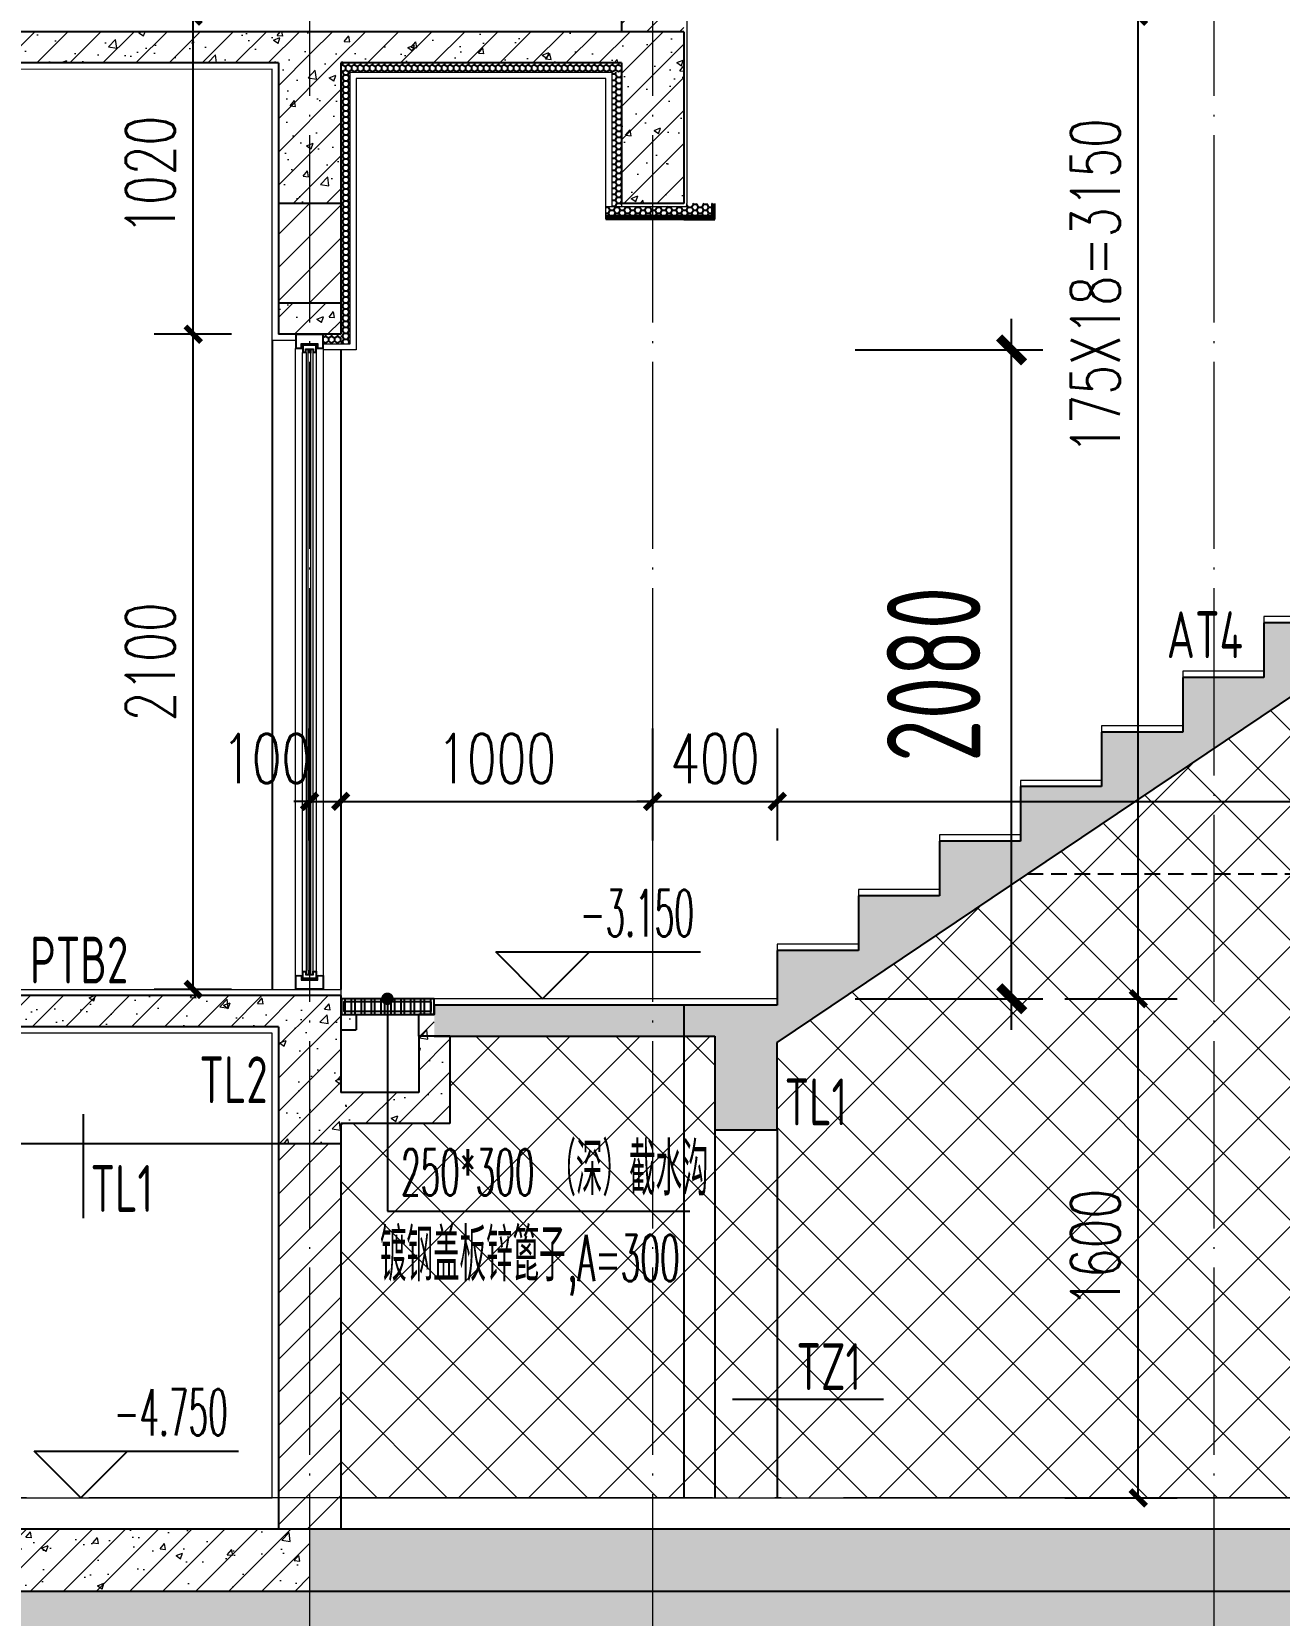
# Model space of a CAD drawing. Extents: x -1712635 to -854203, y -534641 to -21985.
# Drawn here: x -1004824 to -1000823, y -87352 to -82275 of the extents above; entities that cross this region are included whole.
import ezdxf

# ---------------------------------------------------------------- set-up
doc = ezdxf.new("R2010")
doc.units = 0
doc.header["$LTSCALE"] = 1000
doc.linetypes.add('DOTE', pattern=[2.42, 2, -0.2, 0.02, -0.2])
doc.linetypes.add('HIDDEN', pattern=[0.375, 0.25, -0.125])
doc.layers.get('0').update_dxf_attribs({"linetype": 'CONTINUOUS'})
doc.layers.get('Defpoints').update_dxf_attribs({"linetype": 'CONTINUOUS'})
for name, color, linetype in [('COLUMN', 4, 'CONTINUOUS'), ('DIM', 2, 'CONTINUOUS'), ('DIM_ELEV', 3, 'CONTINUOUS'), ('DIM_LEAD', 3, 'CONTINUOUS'), ('PUB_TEXT', 2, 'CONTINUOUS'), ('S-砼墙填充', 251, 'CONTINUOUS'), ('TEXT', 2, 'CONTINUOUS'), ('WALL', 2, 'CONTINUOUS'), ('地库集水坑', 128, 'CONTINUOUS'), ('审核', 1, 'CONTINUOUS'), ('尺寸标注', 86, 'CONTINUOUS'), ('看线', 251, 'CONTINUOUS'), ('立面-看线', 251, 'CONTINUOUS')]:
    doc.layers.add(name, color=color, linetype=linetype)
for name, color, linetype, lineweight in [('DOTE', 19, 'DOTE', 9), ('PUB_HATCH', 8, 'CONTINUOUS', 9), ('S_WINDOW', 144, 'CONTINUOUS', 15), ('内粉刷', 37, 'CONTINUOUS', 9), ('填充', 251, 'CONTINUOUS', 5), ('立面-中轮廓线', 30, 'CONTINUOUS', 35), ('细细', 250, 'CONTINUOUS', 0)]:
    doc.layers.add(name, color=color, linetype=linetype, lineweight=lineweight)
doc.styles.add('_TCH_DIM', font='SIMPLEX.shx', dxfattribs={"width": 0.7, "bigfont": 'GBCBIG.shx'})
doc.styles.add('_TCH_DIM_T3', font='SIMPLEX', dxfattribs={"width": 0.705882, "bigfont": 'GBCBIG'})
doc.styles.add('TSSD_DIMENSION', font='Tssdeng.shx', dxfattribs={"width": 0.7, "bigfont": 'tssdchn.shx'})
doc.styles.add('TSSD_REIN', font='tssdeng.shx', dxfattribs={"width": 0.7, "height": 300, "bigfont": 'tssdchn.shx'})
doc.dimstyles.new('_TCH_ARCH&&50', dxfattribs={"dimtxt": 157.5, "dimasz": 50, "dimexe": 125, "dimexo": 150, "dimgap": 58.75, "dimtad": 1, "dimdec": 0, "dimzin": 0, "dimdsep": 46, "dimtxsty": '_TCH_DIM_T3', "dimblk": 'ARCHTICK', "dimcen": 0.09, "dimclrt": 7, "dimazin": 0, "dimtfac": 1, "dimtdec": 0, "dimtix": 1, "dimtmove": 2, "dimatfit": 3, "dimldrblk": 'ARCHTICK', "dimfxl": 0, "dimtolj": 1, "dimtzin": 0, "dimarcsym": 0})
doc.dimstyles.new('TSSD_100_100$0', dxfattribs={"dimtxt": 300, "dimasz": 80, "dimexe": 100, "dimexo": 250, "dimgap": 100, "dimtad": 1, "dimdec": 0, "dimzin": 0, "dimdsep": 46, "dimtxsty": 'TSSD_DIMENSION', "dimblk": 'ARCHTICK', "dimcen": 0, "dimdle": 100, "dimclrd": 3, "dimclre": 3, "dimclrt": 7, "dimadec": 0, "dimazin": 0, "dimtfac": 1, "dimtdec": 0, "dimtix": 1, "dimtmove": 2, "dimatfit": 3, "dimldrblk": 'ARCHTICK', "dimfxl": 0, "dimtolj": 1, "dimtzin": 0, "dimarcsym": 0})
pattern_1 = [(315, (-2008397.3109, -612759.0438), (-1.767766953, -1.767766953), []), (315, (-2008396.1323, -612759.0438), (-1.767766953, -1.767766953), [])]
pattern_2 = [(315, (-2008397.3109, -614897.2807), (-1.767766953, -1.767766953), []), (315, (-2008396.1323, -614897.2807), (-1.767766953, -1.767766953), [])]
pattern_3 = [(45, (-1417220.55, -45916.55), (-53.033009, 53.033009), []), (50, (-1417220.55, -45916.55), (215.178055, -18.82564), [22.5, -247.5]), (355, (-1417220.55, -45916.55), (-41.6254, 225.65764), [18, -198]), (100.4514, (-1417202.62, -45918.12), (173.55281, 206.83186), [19.12206, -210.34263]), (46.1842, (-1417220.55, -45856.55), (320.17231, -49.6557), [33.75, -371.25]), (96.6356, (-1417193.87, -45860.7), (280.39881, 292.23536), [28.68309, -315.5139]), (351.1842, (-1417220.55, -45856.55), (280.39858, 292.23558), [27, -297]), (21, (-1417190.55, -45871.55), (179.072116, -120.78567), [22.5, -247.5]), (326, (-1417190.55, -45871.55), (72.9946, 217.54501), [18, -198]), (71.4514, (-1417175.63, -45881.61), (252.06679, 96.75915), [19.12206, -210.34263]), (37.5, (-1417220.55, -45916.55), (3.647957, 99.868156), [0, -195.6, 0, -201, 0, -198.75]), (7.5, (-1417220.55, -45916.55), (78.92086, 118.323514), [0, -114.6, 0, -191.1, 0, -75.75]), (327.5, (-1417287.45, -45916.55), (160.146731, -6.766462), [0, -75, 0, -234, 0, -310.5]), (317.5, (-1417317.45, -45916.55), (174.95585, 30.031495), [0, -97.5, 0, -155.4, 0, -220.5])]
pattern_4 = [(45, (-1417220.55, -45862.695), (-53.03303, 53.03303), [])]

# ---------------------------------------------------------------- blocks, each defined once
blk = doc.blocks.new('_ArchTick')
at = {"color": 0, "const_width": 0.35}
blk.add_lwpolyline([(-0.5, -0.5), (0.5, 0.5)], dxfattribs=at)
blk = doc.blocks.new('*D1335')
at = {"layer": 'Defpoints', "color": 0}
for p in [(-1002432.9, -84359.1), (-998012.9, -84359.1), (-998012.9, -84742.7)]:
    blk.add_point(p, dxfattribs=at)
at = {"layer": '尺寸标注', "color": 0, "lineweight": -2}
for p, q in [((-1002432.9, -84509.1), (-1002432.9, -84867.7)), ((-998012.9, -84509.1), (-998012.9, -84867.7)), ((-1002432.9, -84742.7), (-998012.9, -84742.7))]:
    blk.add_line(p, q, dxfattribs=at)
at = {"layer": '尺寸标注', "color": 0, "lineweight": -2, "xscale": 50, "yscale": 50, "zscale": 50, "rotation": 180}
blk.add_blockref('_ArchTick', (-1002432.9, -84742.7), dxfattribs=at)
at = {"layer": '尺寸标注', "color": 0, "lineweight": -2, "xscale": 50, "yscale": 50, "zscale": 50}
blk.add_blockref('_ArchTick', (-998012.9, -84742.7), dxfattribs=at)
at = {"layer": '尺寸标注', "color": 7, "insert": (-1000222.9, -84605.2), "char_height": 157.5, "attachment_point": 5, "style": '_TCH_DIM_T3'}
blk.add_mtext('\\A1;260X17=4420', dxfattribs=at)
blk = doc.blocks.new('*D1336')
at = {"layer": 'Defpoints', "color": 0}
for p in [(-1002832.9, -84359.1), (-1002432.9, -84359.1), (-1002432.9, -84742.7)]:
    blk.add_point(p, dxfattribs=at)
at = {"layer": '尺寸标注', "color": 0, "lineweight": -2}
for p, q in [((-1002832.9, -84509.1), (-1002832.9, -84867.7)), ((-1002432.9, -84509.1), (-1002432.9, -84867.7)), ((-1002832.9, -84742.7), (-1002882.9, -84742.7)), ((-1002832.9, -84742.7), (-1002432.9, -84742.7)), ((-1002432.9, -84742.7), (-1002382.9, -84742.7))]:
    blk.add_line(p, q, dxfattribs=at)
at = {"layer": '尺寸标注', "color": 0, "lineweight": -2, "xscale": 50, "yscale": 50, "zscale": 50}
blk.add_blockref('_ArchTick', (-1002832.9, -84742.7), dxfattribs=at)
at = {"layer": '尺寸标注', "color": 0, "lineweight": -2, "xscale": 50, "yscale": 50, "zscale": 50, "rotation": 180}
blk.add_blockref('_ArchTick', (-1002432.9, -84742.7), dxfattribs=at)
at = {"layer": '尺寸标注', "color": 7, "insert": (-1002632.9, -84605.2), "char_height": 157.5, "attachment_point": 5, "style": '_TCH_DIM_T3'}
blk.add_mtext('\\A1;400', dxfattribs=at)
blk = doc.blocks.new('*D1337')
at = {"layer": 'Defpoints', "color": 0}
for p in [(-1003832.9, -84359.1), (-1002832.9, -84359.1), (-1002832.9, -84742.7)]:
    blk.add_point(p, dxfattribs=at)
at = {"layer": '尺寸标注', "color": 0, "lineweight": -2}
for p, q in [((-1003832.9, -84509.1), (-1003832.9, -84867.7)), ((-1002832.9, -84509.1), (-1002832.9, -84867.7)), ((-1003832.9, -84742.7), (-1002832.9, -84742.7))]:
    blk.add_line(p, q, dxfattribs=at)
at = {"layer": '尺寸标注', "color": 0, "lineweight": -2, "xscale": 50, "yscale": 50, "zscale": 50, "rotation": 180}
blk.add_blockref('_ArchTick', (-1003832.9, -84742.7), dxfattribs=at)
at = {"layer": '尺寸标注', "color": 0, "lineweight": -2, "xscale": 50, "yscale": 50, "zscale": 50}
blk.add_blockref('_ArchTick', (-1002832.9, -84742.7), dxfattribs=at)
at = {"layer": '尺寸标注', "color": 7, "insert": (-1003332.9, -84605.2), "char_height": 157.5, "attachment_point": 5, "style": '_TCH_DIM_T3'}
blk.add_mtext('\\A1;1000', dxfattribs=at)
blk = doc.blocks.new('*D1338')
at = {"layer": 'Defpoints', "color": 0}
for p in [(-1003932.9, -84359.1), (-1003832.9, -84359.1), (-1003832.9, -84742.7)]:
    blk.add_point(p, dxfattribs=at)
at = {"layer": '尺寸标注', "color": 0, "lineweight": -2}
for p, q in [((-1003932.9, -84509.1), (-1003932.9, -84867.7)), ((-1003832.9, -84509.1), (-1003832.9, -84867.7)), ((-1003932.9, -84742.7), (-1003982.9, -84742.7)), ((-1003932.9, -84742.7), (-1003832.9, -84742.7)), ((-1003832.9, -84742.7), (-1003782.9, -84742.7))]:
    blk.add_line(p, q, dxfattribs=at)
at = {"layer": '尺寸标注', "color": 0, "lineweight": -2, "xscale": 50, "yscale": 50, "zscale": 50}
blk.add_blockref('_ArchTick', (-1003932.9, -84742.7), dxfattribs=at)
at = {"layer": '尺寸标注', "color": 0, "lineweight": -2, "xscale": 50, "yscale": 50, "zscale": 50, "rotation": 180}
blk.add_blockref('_ArchTick', (-1003832.9, -84742.7), dxfattribs=at)
at = {"layer": '尺寸标注', "color": 7, "insert": (-1004070.4, -84605.2), "char_height": 157.5, "attachment_point": 5, "style": '_TCH_DIM_T3'}
blk.add_mtext('\\A1;100', dxfattribs=at)
blk = doc.blocks.new('*D1342')
at = {"layer": 'Defpoints', "color": 0}
for p in [(-1001660.9, -82225.3), (-1001275.1, -82225.3), (-1001660.9, -85375.3)]:
    blk.add_point(p, dxfattribs=at)
at = {"layer": '尺寸标注', "color": 0, "lineweight": -2}
for p, q in [((-1001510.9, -82225.3), (-1001150.1, -82225.3)), ((-1001275.1, -85375.3), (-1001275.1, -82225.3)), ((-1001510.9, -85375.3), (-1001150.1, -85375.3))]:
    blk.add_line(p, q, dxfattribs=at)
at = {"layer": '尺寸标注', "color": 0, "lineweight": -2, "xscale": 50, "yscale": 50, "zscale": 50}
for p, rotation in [((-1001275.1, -82225.3), 90), ((-1001275.1, -85375.3), 270)]:
    blk.add_blockref('_ArchTick', p, dxfattribs=dict(at, rotation=rotation))
at = {"layer": '尺寸标注', "color": 7, "insert": (-1001412.6, -83091.1), "char_height": 157.5, "attachment_point": 5, "rotation": 90, "style": '_TCH_DIM_T3'}
blk.add_mtext('\\A1;175X18=3150', dxfattribs=at)
blk = doc.blocks.new('*D1343')
at = {"layer": 'Defpoints', "color": 0}
for p in [(-1001660.9, -85375.3), (-1001275.1, -85375.3), (-1001660.9, -86975.3)]:
    blk.add_point(p, dxfattribs=at)
at = {"layer": '尺寸标注', "color": 0, "lineweight": -2}
for p, q in [((-1001510.9, -85375.3), (-1001150.1, -85375.3)), ((-1001275.1, -86975.3), (-1001275.1, -85375.3)), ((-1001510.9, -86975.3), (-1001150.1, -86975.3))]:
    blk.add_line(p, q, dxfattribs=at)
at = {"layer": '尺寸标注', "color": 0, "lineweight": -2, "xscale": 50, "yscale": 50, "zscale": 50}
for p, rotation in [((-1001275.1, -85375.3), 90), ((-1001275.1, -86975.3), 270)]:
    blk.add_blockref('_ArchTick', p, dxfattribs=dict(at, rotation=rotation))
at = {"layer": '尺寸标注', "color": 7, "insert": (-1001412.6, -86175.3), "char_height": 157.5, "attachment_point": 5, "rotation": 90, "style": '_TCH_DIM_T3'}
blk.add_mtext('\\A1;1600', dxfattribs=at)
blk = doc.blocks.new('*D1344')
at = {"layer": 'Defpoints', "color": 0}
for p in [(-1004305.9, -82225.3), (-1004032.9, -82225.3), (-1004032.9, -83245.3)]:
    blk.add_point(p, dxfattribs=at)
at = {"layer": '尺寸标注', "color": 0, "lineweight": -2}
for p, q in [((-1004182.9, -82225.3), (-1004430.9, -82225.3)), ((-1004305.9, -83245.3), (-1004305.9, -82225.3)), ((-1004182.9, -83245.3), (-1004430.9, -83245.3))]:
    blk.add_line(p, q, dxfattribs=at)
at = {"layer": '尺寸标注', "color": 0, "lineweight": -2, "xscale": 50, "yscale": 50, "zscale": 50}
for p, rotation in [((-1004305.9, -82225.3), 90), ((-1004305.9, -83245.3), 270)]:
    blk.add_blockref('_ArchTick', p, dxfattribs=dict(at, rotation=rotation))
at = {"layer": '尺寸标注', "color": 7, "insert": (-1004443.4, -82735.3), "char_height": 157.5, "attachment_point": 5, "rotation": 90, "style": '_TCH_DIM_T3'}
blk.add_mtext('\\A1;1020', dxfattribs=at)
blk = doc.blocks.new('*D1345')
at = {"layer": 'Defpoints', "color": 0}
for p in [(-1004305.9, -83245.3), (-1004032.9, -83245.3), (-1004032.9, -85345.3)]:
    blk.add_point(p, dxfattribs=at)
at = {"layer": '尺寸标注', "color": 0, "lineweight": -2}
for p, q in [((-1004182.9, -83245.3), (-1004430.9, -83245.3)), ((-1004305.9, -85345.3), (-1004305.9, -83245.3)), ((-1004182.9, -85345.3), (-1004430.9, -85345.3))]:
    blk.add_line(p, q, dxfattribs=at)
at = {"layer": '尺寸标注', "color": 0, "lineweight": -2, "xscale": 50, "yscale": 50, "zscale": 50}
for p, rotation in [((-1004305.9, -83245.3), 90), ((-1004305.9, -85345.3), 270)]:
    blk.add_blockref('_ArchTick', p, dxfattribs=dict(at, rotation=rotation))
at = {"layer": '尺寸标注', "color": 7, "insert": (-1004443.4, -84295.3), "char_height": 157.5, "attachment_point": 5, "rotation": 90, "style": '_TCH_DIM_T3'}
blk.add_mtext('\\A1;2100', dxfattribs=at)
blk = doc.blocks.new('*D1299')
at = {"layer": 'Defpoints', "color": 0}
for p in [(-1002432.9, -83295.3), (-1001681.3, -83295.3), (-1002432.9, -85375.3)]:
    blk.add_point(p, dxfattribs=at)
at = {"layer": 'DIM', "color": 3, "lineweight": -2}
for p, q in [((-1001681.3, -85475.3), (-1001681.3, -83195.3)), ((-1002182.9, -83295.3), (-1001581.3, -83295.3)), ((-1002182.9, -85375.3), (-1001581.3, -85375.3))]:
    blk.add_line(p, q, dxfattribs=at)
at = {"layer": 'DIM', "color": 3, "lineweight": -2, "xscale": 80, "yscale": 80, "zscale": 80}
for p, rotation in [((-1001681.3, -83295.3), 90), ((-1001681.3, -85375.3), 270)]:
    blk.add_blockref('_ArchTick', p, dxfattribs=dict(at, rotation=rotation))
at = {"layer": 'DIM', "color": 7, "insert": (-1001931.3, -84335.3), "char_height": 300, "attachment_point": 5, "rotation": 90, "style": 'TSSD_DIMENSION'}
blk.add_mtext('\\A1;2080', dxfattribs=at)

msp = doc.modelspace()

# ---------------------------------------------------------------- hatches: boundary and pattern name
h = msp.add_hatch()
h.set_pattern_fill('ANSI34', color=1, style=0, double=1)
h.set_pattern_definition([(45, (-2296496.775, -591826.124), (-6.73519209, 6.73519209), []), (45, (-2296494.53, -591826.124), (-6.73519209, 6.73519209), []), (45, (-2296492.285, -591826.124), (-6.73519209, 6.73519209), []), (45, (-2296490.04, -591826.124), (-6.73519209, 6.73519209), [])])
h.paths.add_polyline_path([(-1002632.88, -82825.67), (-1002642.88, -82825.67), (-1002642.88, -82865.67), (-1002982.86, -82865.67), (-1002982.86, -82875.67), (-1002632.88, -82875.67)])
at = {"layer": 'PUB_HATCH'}
h = msp.add_hatch(dxfattribs=at)
h.set_pattern_fill('普通砖', color=256, scale=30, style=0)
h.set_pattern_definition(pattern_4)
h.paths.add_polyline_path([(-1002732.86, -79225.34), (-1002932.86, -79225.34), (-1002932.86, -82275.14), (-1002732.86, -82275.14)])
h = msp.add_hatch(dxfattribs=at)
h.set_pattern_fill('钢筋混凝土', color=256, scale=30, style=0)
h.set_pattern_definition(pattern_3)
h.paths.add_polyline_path([(-1003932.43, -82341.8), (-1003931.57, -82275.14), (-1006731.5, -82275.14), (-1006732.36, -82341.8), (-1006632.79, -82375.14), (-1004032.86, -82375.14)])
h = msp.add_hatch(dxfattribs=at)
h.set_pattern_fill('钢筋混凝土', color=256, scale=30, style=0)
h.set_pattern_definition(pattern_3)
h.paths.add_polyline_path([(-1002932.86, -82375.14), (-1002732.86, -82275.14), (-1003931.57, -82275.14), (-1003932.43, -82341.8), (-1003832.86, -82375.14)])
h = msp.add_hatch(dxfattribs=at)
h.set_pattern_fill('钢筋混凝土', color=256, scale=30, style=0)
h.set_pattern_definition(pattern_3)
h.paths.add_polyline_path([(-996512.86, -82395.34), (-998012.86, -82245.34), (-998012.86, -82420.34), (-998272.86, -82420.34), (-998272.86, -82595.34), (-998532.86, -82595.34), (-998532.86, -82770.34), (-998792.86, -82770.34), (-998792.86, -82945.34), (-999052.86, -82945.34), (-999052.86, -83120.34), (-999312.86, -83120.34), (-999312.86, -83295.34), (-999572.86, -83295.34), (-999572.86, -83470.34), (-999832.86, -83470.34), (-999832.86, -83645.34), (-1000092.86, -83645.34), (-1000092.86, -83820.34), (-1000352.86, -83820.34), (-1000352.86, -83995.34), (-1000612.86, -83995.34), (-1000612.86, -84170.34), (-1000872.86, -84170.34), (-1000872.86, -84345.34), (-1001132.86, -84345.34), (-1001132.86, -84520.34), (-1001392.86, -84520.34), (-1001392.86, -84695.34), (-1001652.86, -84695.34), (-1001652.86, -84870.34), (-1001912.86, -84870.34), (-1001912.86, -85045.34), (-1002172.86, -85045.34), (-1002172.86, -85220.34), (-1002432.86, -85220.34), (-1002432.86, -85395.34), (-1003532.91, -85395.34), (-1003532.91, -85495.34), (-1002632.86, -85495.34), (-1002632.86, -85795.34), (-1002432.86, -85795.34), (-1002432.86, -85515.88), (-997760.57, -82371.07), (-996512.86, -82495.84)])
h = msp.add_hatch(dxfattribs=at)
h.set_pattern_fill('钢筋混凝土', color=256, scale=30, style=0)
h.set_pattern_definition(pattern_3)
h.paths.add_polyline_path([(-1002732.86, -82275.14), (-1002932.86, -82375.14), (-1002932.86, -82825.67), (-1002732.86, -82825.67)])
h = msp.add_hatch(dxfattribs=at)
h.set_pattern_fill('钢筋混凝土', color=256, scale=30, style=0)
h.set_pattern_definition(pattern_3)
h.paths.add_polyline_path([(-1003932.43, -82341.8), (-1004032.86, -82375.14), (-1004032.86, -82825.67), (-1003832.86, -82825.67), (-1003832.86, -82375.14)])
h = msp.add_hatch(dxfattribs=at)
h.set_pattern_fill('普通砖', color=256, scale=30, style=0)
h.set_pattern_definition(pattern_4)
h.paths.add_polyline_path([(-1003832.86, -82825.67), (-1004032.86, -82825.67), (-1004032.86, -83145.34), (-1003832.86, -83145.34)])
h = msp.add_hatch(dxfattribs=at)
h.set_pattern_fill('钢筋混凝土', color=256, scale=30, style=0)
h.set_pattern_definition(pattern_3)
h.paths.add_polyline_path([(-1004032.86, -83145.34), (-1004032.86, -83245.34), (-1003832.86, -83245.34), (-1003832.86, -83145.34)])
h = msp.add_hatch(dxfattribs=at)
h.set_pattern_fill('钢筋混凝土', color=256, scale=30, style=0)
h.set_pattern_definition(pattern_3)
h.paths.add_polyline_path([(-1004032.71, -85465.34), (-1003832.86, -85365.34), (-1006832.81, -85365.34), (-1006632.8, -85465.34)])
h = msp.add_hatch(dxfattribs=at)
h.set_pattern_fill('钢筋混凝土', color=256, scale=30, style=0)
h.set_pattern_definition(pattern_3)
h.paths.add_polyline_path([(-1003832.86, -85365.34), (-1004032.71, -85465.34), (-1004032.38, -85675.5), (-1003932.46, -85700.31), (-1003832.38, -85675.35)])
h = msp.add_hatch(dxfattribs=at)
h.set_pattern_fill('钢筋混凝土', color=256, scale=30, style=0)
h.set_pattern_definition(pattern_3)
h.paths.add_polyline_path([(-1003832.91, -85475.34), (-1003782.91, -85475.34), (-1003782.91, -85425.34), (-1003832.91, -85425.34)])
h = msp.add_hatch(dxfattribs=at)
h.set_pattern_fill('钢筋混凝土', color=256, scale=30, style=0)
h.set_pattern_definition(pattern_3)
h.paths.add_polyline_path([(-1003532.91, -85495.34), (-1003532.91, -85425.34), (-1003582.86, -85425.34), (-1003582.86, -85495.34)])
h = msp.add_hatch(dxfattribs=at)
h.set_pattern_fill('钢筋混凝土', color=256, scale=30, style=0)
h.set_pattern_definition(pattern_3)
h.paths.add_polyline_path([(-1003582.86, -85495.34), (-1003582.86, -85675.35), (-1003482.86, -85775.35), (-1003482.86, -85495.34)])
h = msp.add_hatch(dxfattribs=at)
h.set_pattern_fill('钢筋混凝土', color=256, scale=30, style=0)
h.set_pattern_definition(pattern_3)
h.paths.add_polyline_path([(-1003932.46, -85700.31), (-1004032.38, -85675.06), (-1004032.86, -85840.25), (-1003832.87, -85840.83), (-1003832.67, -85775.35)])
h = msp.add_hatch(dxfattribs=at)
h.set_pattern_fill('钢筋混凝土', color=256, scale=30, style=0)
h.set_pattern_definition(pattern_3)
h.paths.add_polyline_path([(-1003482.86, -85775.35), (-1003582.86, -85675.35), (-1003832.38, -85675.35), (-1003932.46, -85700.31), (-1003832.67, -85775.35)])
h = msp.add_hatch(dxfattribs=at)
h.set_pattern_fill('普通砖', color=256, scale=30, style=0)
h.set_pattern_definition(pattern_4)
h.paths.add_polyline_path([(-1003832.85, -85840.54), (-1004032.85, -85840.54), (-1004032.85, -87075.34), (-1003832.85, -87075.34)])
h = msp.add_hatch(dxfattribs=at)
h.set_pattern_fill('钢筋混凝土', color=256, scale=30, style=0)
h.set_pattern_definition(pattern_3)
h.paths.add_polyline_path([(-1003932.85, -87275.34), (-1003932.85, -87075.34), (-1006732.79, -87075.34), (-1006732.79, -87275.34)])
h = msp.add_hatch(dxfattribs=at)
h.set_pattern_fill('钢筋混凝土', color=256, scale=30, style=0)
h.set_pattern_definition(pattern_3)
h.paths.add_polyline_path([(-995660.61, -87075.34), (-1003932.85, -87075.34), (-1003932.85, -87275.34), (-995660.61, -87275.34)])
at = {"layer": '地库集水坑'}
h = msp.add_hatch(dxfattribs=at)
h.set_pattern_fill('STEEL', color=250, scale=20, angle=45, style=0)
h.set_pattern_definition([(90, (-2905484.844, 3857313.704), (-31.75, 5e-15), []), (90, (-2905496.07, 3857324.93), (-31.75, 5e-15), [])])
h.paths.add_polyline_path([(-1003532.91, -85375.34), (-1003832.91, -85375.34), (-1003832.91, -85425.34), (-1003532.91, -85425.34)])
at = {"layer": '填充'}
h = msp.add_hatch(dxfattribs=at)
h.set_pattern_fill('ANSI37', color=196, scale=100, style=0)
h.set_pattern_definition([(45, (-998982.86, -77115.3), (-112.2532, 112.2532), []), (135, (-998982.86, -77115.3), (-112.2532, -112.2532), [])])
edge = h.paths.add_edge_path()
edge.add_line((-999232.43, -83776.89), (-999232.43, -84177.03))
edge.add_line((-999232.43, -84177.03), (-999432.86, -84176.6))
edge.add_line((-999432.86, -84176.6), (-999431.86, -83495.98))
edge.add_line((-999431.86, -83495.98), (-999846.91, -83775.34))
edge.add_line((-999846.91, -83775.34), (-1002432.86, -85515.88))
edge.add_line((-1002432.86, -85515.88), (-1002432.86, -85795.34))
edge.add_line((-1002432.86, -85795.34), (-1002632.86, -85795.34))
edge.add_line((-1002632.86, -85795.34), (-1002632.86, -85495.34))
edge.add_line((-1002632.86, -85495.34), (-1003482.86, -85495.34))
edge.add_line((-1003482.86, -85495.34), (-1003482.86, -85775.35))
edge.add_line((-1003683.04, -85775.35), (-1003832.67, -85775.35))
edge.add_line((-1003832.67, -85775.35), (-1003832.86, -86975.34))
edge.add_line((-1003832.86, -86975.34), (-995660.61, -86975.34))
edge.add_line((-995660.61, -86975.34), (-995660.61, -83775.34))
edge.add_line((-995660.61, -83775.34), (-999232, -83776.89))
h = msp.add_hatch(dxfattribs=at)
h.set_pattern_fill('EARTH', color=250, scale=50, angle=45, style=0)
h.set_pattern_definition([(45, (-1162427.88, 49808.73), (0, 224.5064), [158.75, -158.75]), (45, (-1162469.97, 49850.82), (0, 224.5064), [158.75, -158.75]), (45, (-1162512.07, 49892.92), (0, 224.5064), [158.75, -158.75]), (135, (-1162512.07, 49920.98), (-224.5064, 0), [158.75, -158.75]), (135, (-1162469.97, 49963.08), (-224.5064, 0), [158.75, -158.75]), (135, (-1162427.88, 50005.17), (-224.5064, 0), [158.75, -158.75])])
h.paths.add_polyline_path([(-995660.61, -87825.24), (-995660.61, -87274.99), (-1010839.46, -87274.99), (-1010839.46, -87825.24)])
at = {"layer": '立面-看线'}
h = msp.add_hatch(dxfattribs=at)
h.set_pattern_fill('HONEY', color=256, scale=7, angle=-90)
h.set_pattern_definition([(270, (-1389169.893, 728648.103), (9.623705, -16.66875), [11.1125, -22.225]), (30, (-1389169.893, 728648.103), (9.62370845, 16.66874801), [11.1125, -22.225]), (330, (-1389169.893, 728648.103), (19.24741345, -1.99e-06), [-22.225, 11.1125])])
h.paths.add_polyline_path([(-1002932.86, -82405.14), (-1002932.86, -82405.14), (-1002932.86, -82375.14), (-1003832.86, -82375.14), (-1003832.86, -82405.14)])
h = msp.add_hatch(dxfattribs=at)
h.set_pattern_fill('HONEY', color=256, scale=7)
h.set_pattern_definition([(360, (-1814856.099, -468112.374), (16.66875, 9.623705), [11.1125, -22.225]), (120, (-1814856.099, -468112.374), (-16.66874801, 9.62370845), [11.1125, -22.225]), (60, (-1814856.099, -468112.374), (1.99e-06, 19.24741345), [-22.225, 11.1125])])
h.paths.add_polyline_path([(-1003832.86, -83275.34), (-1003802.86, -83275.34), (-1003802.86, -82405.14), (-1003832.86, -82405.14)])
h = msp.add_hatch(dxfattribs=at)
h.set_pattern_fill('HONEY', color=256, scale=7)
h.set_pattern_definition([(360, (-1814531.302, -471093.031), (16.66875, 9.623705), [11.1125, -22.225]), (120, (-1814531.302, -471093.031), (-16.66874801, 9.62370845), [11.1125, -22.225]), (60, (-1814531.302, -471093.031), (1.99e-06, 19.24741345), [-22.225, 11.1125])])
h.paths.add_polyline_path([(-1002932.86, -82835.79), (-1002962.86, -82835.79), (-1002962.86, -82405.47), (-1002932.86, -82405.47)])
h = msp.add_hatch(dxfattribs=at)
h.set_pattern_fill('HONEY', color=256, scale=7)
h.set_pattern_definition([(0, (-2296496.775, -591826.124), (16.66875, 9.623705), [11.1125, -22.225]), (120, (-2296496.775, -591826.124), (-16.66874801, 9.62370845), [11.1125, -22.225]), (60, (-2296496.775, -591826.124), (1.99e-06, 19.24741345), [-22.225, 11.1125])])
h.paths.add_polyline_path([(-1002642.88, -82825.67), (-1002722.87, -82825.67), (-1002722.87, -82835.68), (-1002982.86, -82835.67), (-1002982.86, -82865.67), (-1002642.88, -82865.68)])
h = msp.add_hatch(dxfattribs=at)
h.set_pattern_fill('HONEY', color=256, scale=7, angle=-90)
h.set_pattern_definition([(270, (-1389224.946, 727777.899), (9.623705, -16.66875), [11.1125, -22.225]), (30, (-1389224.946, 727777.899), (9.62370845, 16.66874801), [11.1125, -22.225]), (330, (-1389224.946, 727777.899), (19.24741345, -1.99e-06), [-22.225, 11.1125])])
h.paths.add_polyline_path([(-1003832.86, -83275.34), (-1003832.86, -83245.34), (-1003887.91, -83245.34), (-1003887.91, -83275.34)])
at = {"layer": '细细'}
h = msp.add_hatch(dxfattribs=at)
h.set_pattern_fill('金属', color=256, style=0)
h.set_pattern_definition(pattern_1)
h.paths.add_polyline_path([(-1003887.91, -83290.34), (-1003907.91, -83290.34), (-1003907.91, -83276.84), (-1003957.91, -83276.84), (-1003957.91, -83290.34), (-1003977.91, -83290.34), (-1003977.91, -83245.34), (-1003887.91, -83245.34)])
h.paths.add_polyline_path([(-1003905.91, -83274.84), (-1003905.91, -83288.34), (-1003889.91, -83288.34), (-1003889.91, -83247.34), (-1003975.91, -83247.34), (-1003975.91, -83288.34), (-1003959.91, -83288.34), (-1003959.91, -83274.84)], flags=16)
h = msp.add_hatch(dxfattribs=at)
h.set_pattern_fill('金属', color=256, style=0)
h.set_pattern_definition(pattern_1)
h.paths.add_polyline_path([(-1003955.41, -83278.84), (-1003955.41, -83303.84), (-1003943.41, -83303.84), (-1003943.41, -83293.84), (-1003922.41, -83293.84), (-1003922.41, -83303.84), (-1003910.41, -83303.84), (-1003910.41, -83278.84)])
h.paths.add_polyline_path([(-1003912.41, -83280.84), (-1003912.41, -83301.84), (-1003920.41, -83301.84), (-1003920.41, -83291.84), (-1003945.41, -83291.84), (-1003945.41, -83301.84), (-1003953.41, -83301.84), (-1003953.41, -83280.84)], flags=16)
h = msp.add_hatch(color=256, dxfattribs=at)
edge = h.paths.add_edge_path()
edge.add_line((-1003928.41, -83293.84), (-1003928.41, -83305.84))
edge.add_arc((-1003932.91, -83314.13), 9.44, 61.51755, 118.48245)
edge.add_line((-1003937.41, -83305.84), (-1003937.41, -83293.84))
edge.add_arc((-1003932.91, -83285.55), 9.44, 241.51755, 298.48245)
h = msp.add_hatch(dxfattribs=at)
h.set_pattern_fill('金属', color=256, style=0)
h.set_pattern_definition(pattern_2)
h.paths.add_polyline_path([(-1003955.41, -85311.84), (-1003955.41, -85286.84), (-1003943.41, -85286.84), (-1003943.41, -85296.84), (-1003922.41, -85296.84), (-1003922.41, -85286.84), (-1003910.41, -85286.84), (-1003910.41, -85311.84)])
h.paths.add_polyline_path([(-1003912.41, -85309.84), (-1003912.41, -85288.84), (-1003920.41, -85288.84), (-1003920.41, -85298.84), (-1003945.41, -85298.84), (-1003945.41, -85288.84), (-1003953.41, -85288.84), (-1003953.41, -85309.84)], flags=16)
h = msp.add_hatch(color=256, dxfattribs=at)
edge = h.paths.add_edge_path()
edge.add_line((-1003928.41, -85296.84), (-1003928.41, -85284.84))
edge.add_arc((-1003932.91, -85276.55), 9.44, 241.51755, 298.48245, ccw=False)
edge.add_line((-1003937.41, -85284.84), (-1003937.41, -85296.84))
edge.add_arc((-1003932.91, -85305.13), 9.44, 61.51755, 118.48245, ccw=False)
h = msp.add_hatch(dxfattribs=at)
h.set_pattern_fill('金属', color=256, style=0)
h.set_pattern_definition(pattern_2)
h.paths.add_polyline_path([(-1003887.91, -85300.34), (-1003907.91, -85300.34), (-1003907.91, -85313.84), (-1003957.91, -85313.84), (-1003957.91, -85300.34), (-1003977.91, -85300.34), (-1003977.91, -85345.34), (-1003887.91, -85345.34)])
h.paths.add_polyline_path([(-1003905.91, -85315.84), (-1003905.91, -85302.34), (-1003889.91, -85302.34), (-1003889.91, -85343.34), (-1003975.91, -85343.34), (-1003975.91, -85302.34), (-1003959.91, -85302.34), (-1003959.91, -85315.84)], flags=16)

# ---------------------------------------------------------------- linework, layer by layer
at = {"color": 1}
for p, q in [((-1002642.88, -82825.67), (-1002642.88, -82865.67)), ((-1002632.88, -82875.67), (-1002632.88, -82825.67)), ((-1002642.88, -82865.67), (-1002982.86, -82865.67)), ((-1002982.86, -82865.67), (-1002982.86, -82875.67)), ((-1002982.86, -82875.67), (-1002632.88, -82875.67))]:
    msp.add_line(p, q, dxfattribs=at)
at = {"layer": 'COLUMN'}
msp.add_lwpolyline([(-1003532.86, -85395.34), (-1003532.86, -85425.34), (-1003582.86, -85425.34)], dxfattribs=at)
at = {"layer": 'DIM_ELEV', "color": 6}
for p, q in [((-1003185.38, -85375.34), (-1003335.38, -85225.34)), ((-1003335.38, -85225.34), (-1002679.38, -85225.34)), ((-1003185.38, -85375.34), (-1003035.38, -85225.34)), ((-1004666.36, -86975.34), (-1004816.36, -86825.34)), ((-1004816.36, -86825.34), (-1004160.36, -86825.34)), ((-1004666.36, -86975.34), (-1004516.36, -86825.34))]:
    msp.add_line(p, q, dxfattribs=at)
at = {"layer": 'DIM_LEAD'}
for p, q in [((-1003683.04, -85375.36), (-1003683.04, -86056)), ((-1003683.04, -86056), (-1002713.09, -86056))]:
    msp.add_line(p, q, dxfattribs=at)
at = {"layer": 'DIM_LEAD', "const_width": 20}
msp.add_lwpolyline([(-1003683.04, -85365.36, 1), (-1003683.04, -85385.36, 1)], format="xyb", close=True, dxfattribs=at)
at = {"layer": 'DOTE', "linetype": 'DOTE', "ltscale": 0.3}
for p, q in [((-1003932.86, -77525.31), (-1003932.86, -87939.44)), ((-1002832.86, -77525.31), (-1002832.86, -87939.44)), ((-1001032.86, -77525.31), (-1001032.86, -87939.44))]:
    msp.add_line(p, q, dxfattribs=at)
at = {"layer": 'DOTE', "linetype": 'DOTE'}
msp.add_line((-995380.61, -86975.34), (-1011107.39, -86975.34), dxfattribs=at)
at = {"layer": 'PUB_HATCH', "color": 215}
for p, q in [((-1003802.86, -82405.14), (-1002962.86, -82405.14)), ((-1003802.86, -83275.34), (-1003802.86, -82405.14)), ((-1002962.86, -82835.79), (-1002962.86, -82405.14)), ((-1002982.86, -82835.79), (-1002722.86, -82835.79)), ((-1002932.86, -82825.67), (-1002932.86, -82835.79)), ((-1002722.86, -82835.79), (-1002722.86, -82825.67)), ((-1003887.91, -83275.34), (-1003802.86, -83275.34))]:
    msp.add_line(p, q, dxfattribs=at)
msp.add_lwpolyline([(-1002723.2, -78475.29), (-1002722.83, -78935.3), (-1002722.83, -78935.3), (-1002722.87, -82825.67)], dxfattribs=at)
at = {"layer": 'S-砼墙填充'}
msp.add_line((-1002576.13, -86658.54), (-1002092.41, -86658.54), dxfattribs=at)
at = {"layer": 'S_WINDOW'}
for p, q in [((-1003977.91, -85300.34), (-1003977.91, -83290.34)), ((-1003955.41, -85286.84), (-1003955.41, -83303.84)), ((-1003910.41, -85286.84), (-1003910.41, -83303.84)), ((-1003887.91, -85300.34), (-1003887.91, -83290.34))]:
    msp.add_line(p, q, dxfattribs=at)
for points in [[(-1003977.91, -83245.34), (-1003977.91, -83290.34), (-1003957.91, -83290.34), (-1003957.91, -83276.84), (-1003907.91, -83276.84), (-1003907.91, -83290.34), (-1003887.91, -83290.34), (-1003887.91, -83245.34)], [(-1003975.91, -83247.34), (-1003975.91, -83288.34), (-1003959.91, -83288.34), (-1003959.91, -83274.84), (-1003905.91, -83274.84), (-1003905.91, -83288.34), (-1003889.91, -83288.34), (-1003889.91, -83247.34)], [(-1003955.41, -83278.84), (-1003955.41, -83303.84), (-1003943.41, -83303.84), (-1003943.41, -83293.84), (-1003922.41, -83293.84), (-1003922.41, -83303.84), (-1003910.41, -83303.84), (-1003910.41, -83278.84)], [(-1003953.41, -83280.84), (-1003953.41, -83301.84), (-1003945.41, -83301.84), (-1003945.41, -83291.84), (-1003920.41, -83291.84), (-1003920.41, -83301.84), (-1003912.41, -83301.84), (-1003912.41, -83280.84)], [(-1003955.41, -85311.84), (-1003955.41, -85286.84), (-1003943.41, -85286.84), (-1003943.41, -85296.84), (-1003922.41, -85296.84), (-1003922.41, -85286.84), (-1003910.41, -85286.84), (-1003910.41, -85311.84)], [(-1003977.91, -85345.34), (-1003977.91, -85300.34), (-1003957.91, -85300.34), (-1003957.91, -85313.84), (-1003907.91, -85313.84), (-1003907.91, -85300.34), (-1003887.91, -85300.34), (-1003887.91, -85345.34)], [(-1003975.91, -85343.34), (-1003975.91, -85302.34), (-1003959.91, -85302.34), (-1003959.91, -85315.84), (-1003905.91, -85315.84), (-1003905.91, -85302.34), (-1003889.91, -85302.34), (-1003889.91, -85343.34)], [(-1003953.41, -85309.84), (-1003953.41, -85288.84), (-1003945.41, -85288.84), (-1003945.41, -85298.84), (-1003920.41, -85298.84), (-1003920.41, -85288.84), (-1003912.41, -85288.84), (-1003912.41, -85309.84)]]:
    msp.add_lwpolyline(points, close=True, dxfattribs=at)
at = {"layer": 'TEXT', "color": 230}
for p, q in [((-1002732.86, -85395.34), (-1002732.86, -86975.34)), ((-1004658.87, -85745.39), (-1004658.87, -86078.83)), ((-1002432.86, -85795.34), (-1002432.86, -86975.34)), ((-1004032.86, -85840.25), (-1006632.79, -85840.31))]:
    msp.add_line(p, q, dxfattribs=at)
at = {"layer": 'WALL'}
for p, q in [((-1002932.86, -79225.34), (-1002932.86, -82275.14)), ((-1003931.57, -82275.14), (-1006731.5, -82275.14)), ((-1002732.86, -82275.14), (-1003931.57, -82275.14)), ((-1002732.86, -82275.14), (-1002732.86, -82825.67)), ((-1004032.86, -82375.14), (-1006632.79, -82375.14)), ((-1004032.86, -82375.14), (-1004032.86, -82825.67)), ((-1002932.86, -82375.14), (-1003832.86, -82375.14)), ((-1003832.86, -82375.14), (-1003832.86, -82825.67)), ((-1002932.86, -82375.14), (-1002932.86, -82825.67)), ((-1003832.86, -82825.67), (-1004032.86, -82825.67)), ((-1004032.86, -82825.67), (-1004032.86, -83145.34)), ((-1003832.86, -82825.67), (-1003832.86, -83145.34)), ((-1002732.86, -82825.67), (-1002932.86, -82825.67)), ((-1004032.86, -83145.34), (-1004032.86, -83245.34)), ((-1003832.86, -83145.34), (-1004032.86, -83145.34)), ((-1003832.86, -83145.34), (-1003832.86, -83245.34)), ((-1003832.86, -83245.34), (-1004032.86, -83245.34)), ((-1002432.86, -85515.88), (-999431.86, -83495.98)), ((-1000612.86, -84170.34), (-1000872.86, -84170.34)), ((-1000872.86, -84170.34), (-1000872.86, -84345.34)), ((-1000872.86, -84345.34), (-1001132.86, -84345.34)), ((-1001132.86, -84345.34), (-1001132.86, -84520.34)), ((-1001132.86, -84520.34), (-1001392.86, -84520.34)), ((-1001392.86, -84520.34), (-1001392.86, -84695.34)), ((-1001392.86, -84695.34), (-1001652.86, -84695.34)), ((-1001652.86, -84695.34), (-1001652.86, -84870.34)), ((-1001652.86, -84870.34), (-1001912.86, -84870.34)), ((-1001912.86, -84870.34), (-1001912.86, -85045.34)), ((-1001912.86, -85045.34), (-1002172.86, -85045.34)), ((-1002172.86, -85045.34), (-1002172.86, -85220.34)), ((-1002172.86, -85220.34), (-1002432.86, -85220.34)), ((-1002432.86, -85220.34), (-1002432.86, -85395.34)), ((-1003832.86, -85365.34), (-1006832.81, -85365.34)), ((-1003832.86, -85365.34), (-1003832.38, -85675.35)), ((-1003832.91, -85425.34), (-1003782.91, -85425.34)), ((-1003832.91, -85425.34), (-1003832.91, -85475.34)), ((-1003782.91, -85425.34), (-1003782.91, -85475.34)), ((-1003532.91, -85425.34), (-1003582.86, -85425.34)), ((-1003582.86, -85495.34), (-1003582.86, -85425.34)), ((-1002432.86, -85395.34), (-1003532.91, -85395.34)), ((-1003532.91, -85395.34), (-1003532.91, -85425.34)), ((-1004032.71, -85465.34), (-1006632.8, -85465.34)), ((-1004032.71, -85465.34), (-1004032.38, -85675.5)), ((-1003832.91, -85475.34), (-1003782.91, -85475.34)), ((-1003582.86, -85495.34), (-1003582.86, -85675.35)), ((-1003482.86, -85495.34), (-1003582.86, -85495.34)), ((-1003532.91, -85495.34), (-1003582.86, -85495.34)), ((-1003532.91, -85495.34), (-1002632.88, -85495.34)), ((-1003482.86, -85495.34), (-1003482.86, -85775.35)), ((-1002632.88, -85495.34), (-1002632.86, -85495.34)), ((-1002632.86, -85495.34), (-1002632.86, -85795.34)), ((-1002432.86, -85795.34), (-1002432.86, -85515.88)), ((-1004032.38, -85675.06), (-1004032.86, -85840.25)), ((-1003582.86, -85675.35), (-1003832.38, -85675.35)), ((-1003832.67, -85775.35), (-1003832.87, -85840.83)), ((-1003482.86, -85775.35), (-1003832.67, -85775.35)), ((-1002632.86, -85795.34), (-1002432.86, -85795.34)), ((-1003832.87, -85840.83), (-1004032.86, -85840.25)), ((-1004032.85, -85840.54), (-1004032.85, -87075.34)), ((-1003832.85, -85840.54), (-1003832.85, -87075.34)), ((-1003932.85, -87075.34), (-1006732.79, -87075.34)), ((-995660.61, -87075.34), (-1003932.85, -87075.34)), ((-1003932.85, -87275.34), (-1006732.79, -87275.34)), ((-995660.61, -87275.34), (-1003932.85, -87275.34))]:
    msp.add_line(p, q, dxfattribs=at)
at = {"layer": '内粉刷'}
for p, q in [((-1006612.77, -85345.34), (-1003832.91, -85345.34)), ((-1003832.91, -85345.34), (-1003832.86, -85365.34)), ((-1003832.91, -85395.34), (-1003832.91, -85375.34)), ((-1006612.77, -86975.34), (-1004052.86, -86975.34)), ((-1003832.9, -86975.34), (-995660.61, -86975.34))]:
    msp.add_line(p, q, dxfattribs=at)
for points in [[(-1003977.91, -83265.34), (-1004052.86, -83265.34), (-1004052.86, -82395.14), (-1006612.77, -82395.91), (-1006612.77, -85345.33)], [(-1002732.86, -82875.67), (-1002982.86, -82875.67), (-1002982.86, -82425.14), (-1003782.86, -82425.14), (-1003782.86, -83295.34), (-1003887.91, -83295.34)], [(-1000612.86, -84150.34), (-1000872.86, -84150.34), (-1000872.86, -84325.34), (-1001132.86, -84325.34), (-1001132.86, -84500.34), (-1001392.86, -84500.34), (-1001392.86, -84675.34), (-1001652.86, -84675.34), (-1001652.86, -84850.34), (-1001912.86, -84850.34), (-1001912.86, -85025.34), (-1002172.86, -85025.34), (-1002172.86, -85200.34), (-1002432.86, -85200.34), (-1002432.86, -85375.34), (-1003532.91, -85375.34)], [(-1004052.86, -86975.34), (-1004052.86, -85485.35), (-1006612.77, -85486.12), (-1006612.77, -86975.34)]]:
    msp.add_lwpolyline(points, dxfattribs=at)
at = {"layer": '地库集水坑'}
for points in [[(-1003532.91, -85375.34), (-1003832.91, -85375.34), (-1003832.91, -85425.34), (-1003532.91, -85425.34)], [(-1003542.91, -85385.34), (-1003822.91, -85385.34), (-1003822.91, -85415.34), (-1003542.91, -85415.34)]]:
    msp.add_lwpolyline(points, close=True, dxfattribs=at)
at = {"layer": '审核', "color": 58, "linetype": 'HIDDEN', "ltscale": 0.2}
msp.add_line((-1001629.77, -84975.34), (-995660.61, -84975.34), dxfattribs=at)
at = {"layer": '看线'}
for p, q in [((-1004052.86, -83265.34), (-1004052.86, -85345.34)), ((-1003832.92, -83295.34), (-1003832.91, -85345.34)), ((-1002632.86, -85795.34), (-1002632.86, -86975.34)), ((-1002432.86, -85795.34), (-1002432.86, -86975.34))]:
    msp.add_line(p, q, dxfattribs=at)
at = {"layer": '立面-中轮廓线', "color": 1}
msp.add_line((-1002732.86, -82875.67), (-1002632.87, -82875.67), dxfattribs=at)
at = {"layer": '细细'}
for points in [[(-1003943.41, -83303.84), (-1003943.41, -85286.84)], [(-1003937.41, -85284.84), (-1003937.41, -83293.84)], [(-1003928.41, -85284.84), (-1003928.41, -83293.84)], [(-1003922.41, -83303.84), (-1003922.41, -85286.84)]]:
    msp.add_lwpolyline(points, dxfattribs=at)
for points in [[(-1003928.41, -83293.84), (-1003928.41, -83305.84, 0.2538047), (-1003937.41, -83305.84), (-1003937.41, -83293.84, 0.2538047)], [(-1003928.41, -85296.84), (-1003928.41, -85284.84, -0.2538047), (-1003937.41, -85284.84), (-1003937.41, -85296.84, -0.2538047)]]:
    msp.add_lwpolyline(points, format="xyb", close=True, dxfattribs=at)

# ---------------------------------------------------------------- texts
at = {"layer": 'PUB_TEXT', "color": 6, "style": '_TCH_DIM', "width": 0.494118}
for s, p in [('-3.150', (-1003065.38, -85175.29)), ('-4.750', (-1004560.36, -86775.29))]:
    msp.add_text(s, height=148.75, dxfattribs=at).set_placement(p)
at = {"layer": 'PUB_TEXT', "style": '_TCH_DIM'}
for s, height, width, p in [('（深）截水沟', 168.794, 0.7, (-1003163.61, -86005.95)), ('250*300', 148.75, 0.494118, (-1003639.61, -86005.95)), ('镀钢盖板锌篦子', 168.794, 0.7, (-1003707.16, -86281.05)), (',A=300', 148.75, 0.494118, (-1003105.09, -86281.05))]:
    msp.add_text(s, height=height, dxfattribs=dict(at, width=width)).set_placement(p)
at = {"layer": 'TEXT', "color": 230, "style": 'TSSD_REIN', "width": 0.7}
for s, p in [('AT4', (-1001183.68, -84283.23)), ('PTB2', (-1004829.17, -85326.27)), ('TL2', (-1004286.54, -85709.98)), ('TL1', (-1002409.56, -85780.85)), ('TL1', (-1004635.27, -86058.46)), ('TZ1', (-1002371.74, -86629.65))]:
    msp.add_text(s, height=150, dxfattribs=at).set_placement(p)

# ---------------------------------------------------------------- dimensions: what is measured, and where the dimension line sits
at = {"layer": 'DIM'}
dim = msp.add_linear_dim(base=(-1001681.31, -83295.34), p1=(-1002432.86, -85375.34), p2=(-1002432.86, -83295.34), angle=90, dimstyle='TSSD_100_100$0', dxfattribs=at)
dim.commit()
dim.dimension.update_dxf_attribs({"geometry": '*D1299', "text_midpoint": (-1001931.31, -84335.34)})
at = {"layer": '尺寸标注', "color": 106}
for p1, p2, distance, picture, middle in [((-1004032.86, -83245.34), (-1004032.86, -82225.34), 273.03, '*D1344', (-1004443.39, -82735.34)), ((-1004032.86, -85345.34), (-1004032.86, -83245.34), 273.03, '*D1345', (-1004443.39, -84295.34)), ((-1003832.91, -84359.13), (-1002832.86, -84359.13), -383.61, '*D1337', (-1003332.89, -84605.24)), ((-1002832.86, -84359.13), (-1002432.86, -84359.13), -383.61, '*D1336', (-1002632.86, -84605.24)), ((-1001660.92, -86975.34), (-1001660.92, -85375.34), -385.85, '*D1343', (-1001412.57, -86175.34))]:
    dim = msp.add_aligned_dim(p1=p1, p2=p2, distance=distance, dimstyle='_TCH_ARCH&&50', dxfattribs=at)
    dim.commit()
    dim.dimension.update_dxf_attribs({"geometry": picture, "text_midpoint": middle})
dim = msp.add_linear_dim(base=(-1001275.07, -82225.34), p1=(-1001660.92, -85375.34), p2=(-1001660.92, -82225.34), angle=90, text='175X18=3150', dimstyle='_TCH_ARCH&&50', dxfattribs=at)
dim.commit()
dim.dimension.update_dxf_attribs({"geometry": '*D1342', "text_midpoint": (-1001412.57, -83091.08), "dimtype": 161})
dim = msp.add_linear_dim(base=(-1003832.91, -84742.74), p1=(-1003932.86, -84359.13), p2=(-1003832.91, -84359.13), angle=0, dimstyle='_TCH_ARCH&&50', dxfattribs=at)
dim.commit()
dim.dimension.update_dxf_attribs({"geometry": '*D1338', "text_midpoint": (-1004070.36, -84605.24), "dimtype": 161})
dim = msp.add_aligned_dim(p1=(-1002432.86, -84359.13), p2=(-998012.86, -84359.13), distance=-383.61, text='260X17=4420', dimstyle='_TCH_ARCH&&50', dxfattribs=at)
dim.commit()
dim.dimension.update_dxf_attribs({"geometry": '*D1335', "text_midpoint": (-1000222.86, -84605.24)})

doc.saveas('drawing.dxf')
